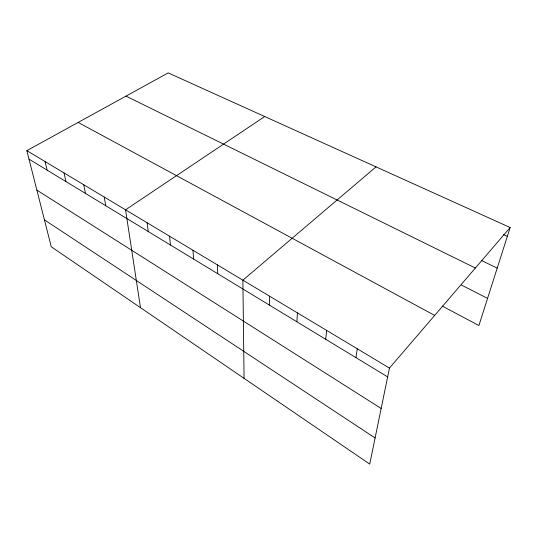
<?xml version="1.0" encoding="UTF-8"?>
<svg xmlns="http://www.w3.org/2000/svg" width="537" height="537" viewBox="0 0 537 537"><rect width="100%" height="100%" fill="white"/><g stroke="black" fill="none" stroke-linecap="round" stroke-linejoin="round"><path stroke-width="0.81" d="M269.332 305.05L269.54 296.169M296.88 321.777L297.438 312.896M325.717 339.283L326.65 330.416M355.937 357.635L357.293 348.788M510.15 227.527L389.453 368.08L369.738 464.102L51.263 246.778L26.85 150.642L168.202 72.898L510.15 227.527L478.903 325.543L442.233 306.05M376.021 166.873L242.885 280.186L244.067 378.343M264.701 116.536L125.544 209.826L140.499 307.674M503.585 234.575L507.351 236.307M481.709 260.613L497.208 268.124M125.994 96.11L475.366 268.03M461.491 285.093L487.562 298.377M78.16 122.416L434.675 315.42M26.85 150.642L389.453 368.08M29.011 159.14L387.647 376.887M36.878 190.132L381.163 408.462M44.423 219.855L375.101 437.984M45.088 161.577L47.108 170.128M64.037 172.941L65.91 181.546M83.732 184.748L85.437 193.401M104.218 197.032L105.749 205.731M147.104 222.754L148.232 231.528M169.558 236.213L170.464 245.026M192.964 250.249L193.622 259.089M217.384 264.895L217.78 273.749"/></g></svg>
